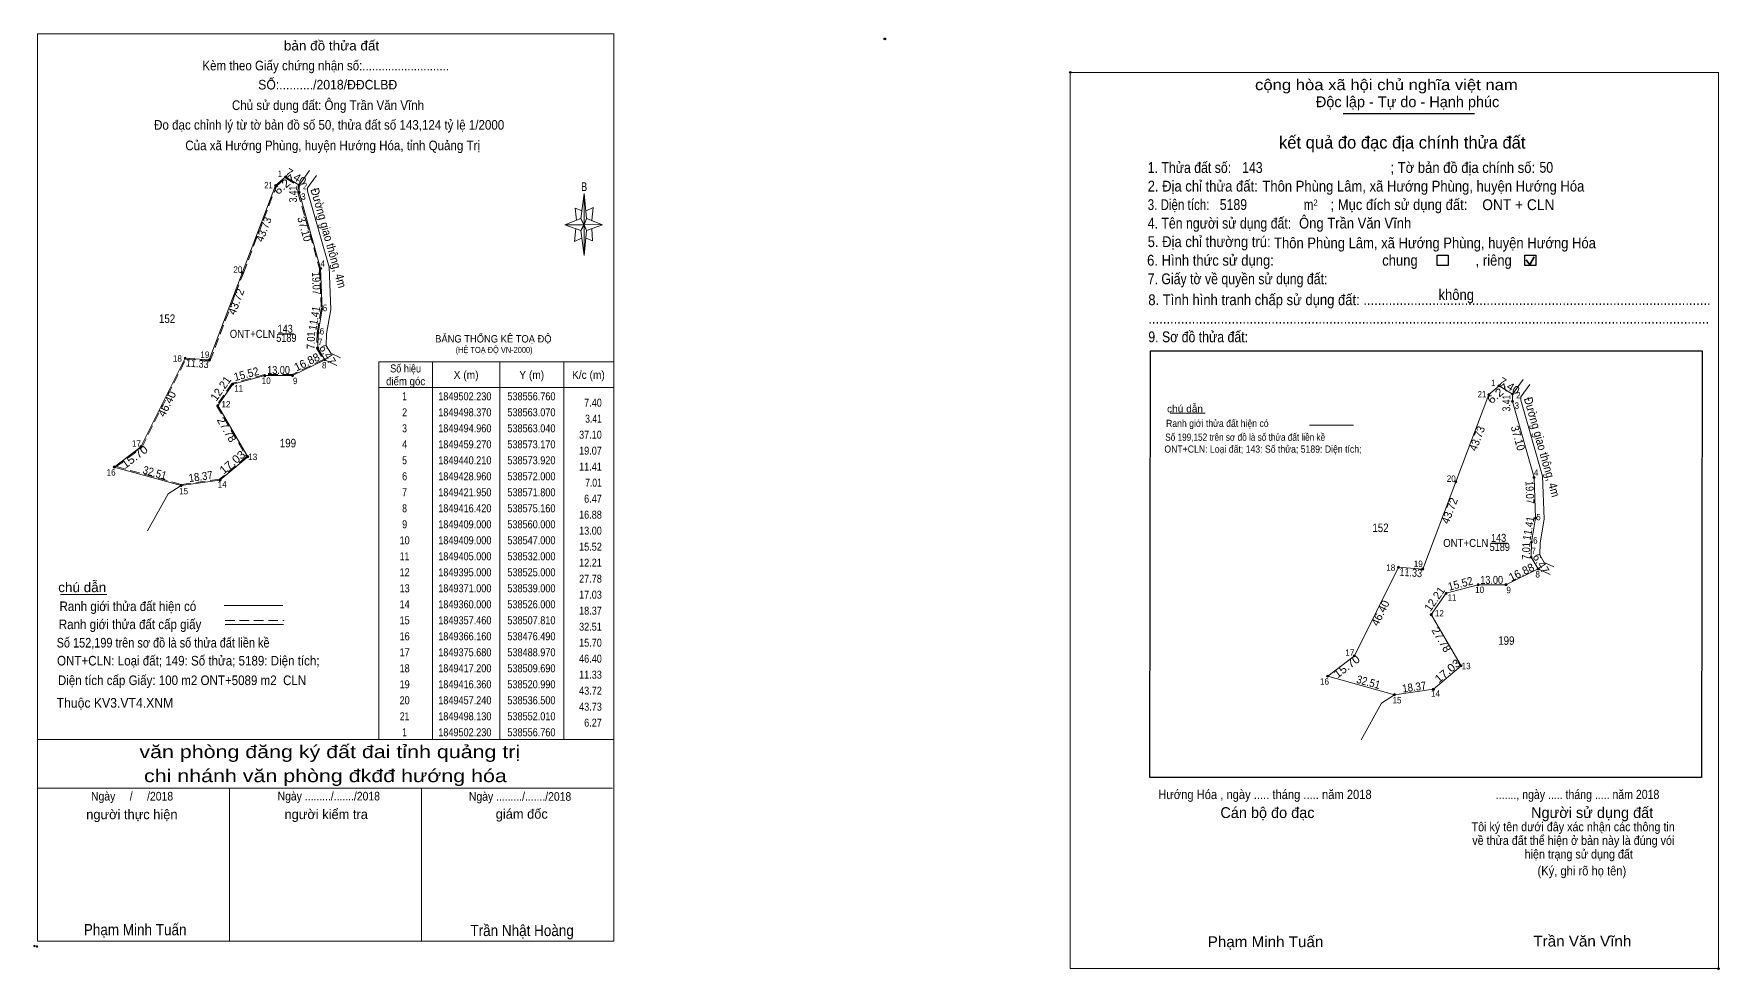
# Model space of a CAD drawing. Header units: metres. Extents: x 537124 to 538695, y 1849018 to 1849582.
# Drawn here: x 537124 to 537914, y 1849018 to 1849457 of the extents above; entities that cross this region are included whole.
import ezdxf
from ezdxf.enums import TextEntityAlignment as Align

# ---------------------------------------------------------------- set-up
doc = ezdxf.new("R2010")
doc.units = ezdxf.units.M
doc.header["$LTSCALE"] = 1.5
doc.header["$PDMODE"] = 32
doc.header["$PDSIZE"] = 0.75
doc.linetypes.add('MEDIUM_DASHED', pattern=[4.5, 3, -1.5])
for name, color, linetype, lineweight in [('1', 7, 'MEDIUM_DASHED', 13), ('10', 7, 'Continuous', 13), ('13', 7, 'Continuous', 13), ('17', 7, 'Continuous', 13), ('2', 7, 'Continuous', 25), ('22', 7, 'Continuous', 13), ('5', 7, 'Continuous', 13), ('52', 7, 'Continuous', 13), ('6', 7, 'Continuous', 13), ('63', 7, 'Continuous', 13)]:
    doc.layers.add(name, color=color, linetype=linetype, lineweight=lineweight)
doc.layers.add('7', color=7, linetype='Continuous')

msp = doc.modelspace()

# ---------------------------------------------------------------- hatches: boundary and pattern name
at = {"layer": '13'}
for points in [[(537242.831, 1849389.682, 1), (537241.831, 1849389.682, 1)], [(537238.081, 1849385.582, 1), (537237.081, 1849385.582, 1)], [(537249.111, 1849382.412, 1), (537248.111, 1849382.412, 1)], [(537249.141, 1849385.822, 1), (537248.141, 1849385.822, 1)], [(537222.571, 1849344.692, 1), (537221.571, 1849344.692, 1)], [(537259.241, 1849346.722, 1), (537258.241, 1849346.722, 1)], [(537259.991, 1849327.662, 1), (537258.991, 1849327.662, 1)], [(537258.071, 1849316.412, 1), (537257.071, 1849316.412, 1)], [(537257.871, 1849309.402, 1), (537256.871, 1849309.402, 1)], [(537195.761, 1849304.652, 1), (537194.761, 1849304.652, 1)], [(537207.061, 1849303.812, 1), (537206.061, 1849303.812, 1)], [(537261.231, 1849303.872, 1), (537260.231, 1849303.872, 1)], [(537218.071, 1849292.452, 1), (537217.071, 1849292.452, 1)], [(537233.071, 1849296.452, 1), (537232.071, 1849296.452, 1)], [(537246.071, 1849296.452, 1), (537245.071, 1849296.452, 1)], [(537806.665, 1849287.564, 1), (537805.665, 1849287.564, 1)], [(537811.415, 1849291.664, 1), (537810.415, 1849291.664, 1)], [(537817.695, 1849284.394, 1), (537816.695, 1849284.394, 1)], [(537817.725, 1849287.804, 1), (537816.725, 1849287.804, 1)], [(537211.071, 1849282.452, 1), (537210.071, 1849282.452, 1)], [(537175.041, 1849263.132, 1), (537174.041, 1849263.132, 1)], [(537162.561, 1849253.612, 1), (537161.561, 1849253.612, 1)], [(537225.071, 1849258.452, 1), (537224.071, 1849258.452, 1)], [(537193.881, 1849244.912, 1), (537192.881, 1849244.912, 1)], [(537212.071, 1849247.452, 1), (537211.071, 1849247.452, 1)], [(537791.155, 1849246.674, 1), (537790.155, 1849246.674, 1)], [(537827.825, 1849248.704, 1), (537826.825, 1849248.704, 1)], [(537828.575, 1849229.644, 1), (537827.575, 1849229.644, 1)], [(537826.655, 1849218.394, 1), (537825.655, 1849218.394, 1)], [(537764.345, 1849206.634, 1), (537763.345, 1849206.634, 1)], [(537775.645, 1849205.794, 1), (537774.645, 1849205.794, 1)], [(537826.455, 1849211.384, 1), (537825.455, 1849211.384, 1)], [(537829.815, 1849205.854, 1), (537828.815, 1849205.854, 1)], [(537801.655, 1849198.434, 1), (537800.655, 1849198.434, 1)], [(537814.655, 1849198.434, 1), (537813.655, 1849198.434, 1)], [(537786.655, 1849194.434, 1), (537785.655, 1849194.434, 1)], [(537779.655, 1849184.434, 1), (537778.655, 1849184.434, 1)], [(537743.625, 1849165.114, 1), (537742.625, 1849165.114, 1)], [(537793.655, 1849160.434, 1), (537792.655, 1849160.434, 1)], [(537731.145, 1849155.594, 1), (537730.145, 1849155.594, 1)], [(537762.465, 1849146.894, 1), (537761.465, 1849146.894, 1)], [(537780.655, 1849149.434, 1), (537779.655, 1849149.434, 1)]]:
    msp.add_hatch(color=256, dxfattribs=at).paths.add_polyline_path(points)

# ---------------------------------------------------------------- linework, layer by layer
at = {"layer": '1'}
msp.add_lwpolyline([(537242.38, 1849389.06), (537248.14, 1849385.54), (537248.11, 1849382.34), (537258.24, 1849346.64), (537258.99, 1849327.69), (537257.07, 1849316.46), (537256.87, 1849309.27), (537260.02, 1849304.08), (537245.45, 1849296.95), (537232.5, 1849296.95), (537217.26, 1849292.89), (537209.98, 1849282.47), (537223.93, 1849258.56), (537211.36, 1849247.93), (537193.41, 1849245.42), (537163.16, 1849253.82), (537174.94, 1849262.8), (537195.56, 1849304.13), (537206.9, 1849303.28), (537222.54, 1849344.51), (537238, 1849385.28)], close=True, dxfattribs=at)
at = {"layer": '10'}
for points in [[(537237.58, 1849385.58), (537242.33, 1849389.68), (537248.64, 1849385.82)], [(537806.16, 1849287.56), (537810.91, 1849291.66), (537817.22, 1849287.8)]]:
    msp.add_lwpolyline(points, dxfattribs=at)
at = {"layer": '13', "lineweight": 25}
for p, q in [((537238.79, 1849316), (537246.26, 1849316)), ((537807.37, 1849217.98), (537814.84, 1849217.98))]:
    msp.add_line(p, q, dxfattribs=at)
at = {"layer": '13'}
for centre in [(537242.331, 1849389.682), (537237.581, 1849385.582), (537248.611, 1849382.412), (537248.641, 1849385.822), (537222.071, 1849344.692), (537258.741, 1849346.722), (537259.491, 1849327.662), (537257.571, 1849316.412), (537257.371, 1849309.402), (537195.261, 1849304.652), (537206.561, 1849303.812), (537260.731, 1849303.872), (537217.571, 1849292.452), (537232.571, 1849296.452), (537245.571, 1849296.452), (537806.165, 1849287.564), (537810.915, 1849291.664), (537817.195, 1849284.394), (537817.225, 1849287.804), (537210.571, 1849282.452), (537174.541, 1849263.132), (537162.061, 1849253.612), (537224.571, 1849258.452), (537193.381, 1849244.912), (537211.571, 1849247.452), (537790.655, 1849246.674), (537827.325, 1849248.704), (537828.075, 1849229.644), (537826.155, 1849218.394), (537763.845, 1849206.634), (537775.145, 1849205.794), (537825.955, 1849211.384), (537829.315, 1849205.854), (537801.155, 1849198.434), (537814.155, 1849198.434), (537786.155, 1849194.434), (537779.155, 1849184.434), (537743.125, 1849165.114), (537793.155, 1849160.434), (537730.645, 1849155.594), (537761.965, 1849146.894), (537780.155, 1849149.434)]:
    msp.add_circle(centre, 0.5, dxfattribs=at)
at = {"layer": '17'}
for p, q in [((537656.87, 1849278.84), (537673.15, 1849278.84)), ((537136.77, 1849193.87), (537158.49, 1849193.87))]:
    msp.add_line(p, q, dxfattribs=at)
at = {"layer": '2'}
for p, q in [((537737.93, 1849419.37), (537799.36, 1849419.37)), ((537647.53, 1849308.14), (537906.14, 1849308.14)), ((537906.14, 1849308.14), (537905.85, 1849108.02))]:
    msp.add_line(p, q, dxfattribs=at)
at = {"layer": '2', "lineweight": 35}
for p, q in [((537823.61, 1849350.7), (537825.34, 1849348.45)), ((537825.34, 1849348.45), (537827.44, 1849352.22))]:
    msp.add_line(p, q, dxfattribs=at)
at = {"layer": '2', "lineweight": 13}
msp.add_lwpolyline([(537609.99, 1849438.64), (537913.76, 1849438.64), (537913.76, 1849018.49), (537609.99, 1849018.49)], close=True, dxfattribs=at)
at = {"layer": '2'}
for points in [[(537781.89, 1849352.94), (537787.11, 1849352.94), (537787.11, 1849348.08), (537781.89, 1849348.08)], [(537822.93, 1849352.94), (537828.15, 1849352.94), (537828.15, 1849348.08), (537822.93, 1849348.08)]]:
    msp.add_lwpolyline(points, close=True, dxfattribs=at)
msp.add_lwpolyline([(537905.85, 1849108.02), (537647.24, 1849108.02), (537647.53, 1849308.14)], dxfattribs=at)
for p in [(537609.99, 1849438.64), (537913.75, 1849018.49)]:
    msp.add_point(p, dxfattribs=at)
at = {"layer": '22'}
for points in [[(537253.58, 1849392.61), (537248.64, 1849385.82), (537248.61, 1849382.41), (537258.74, 1849346.72), (537259.49, 1849327.66), (537257.57, 1849316.41), (537257.37, 1849309.4), (537260.73, 1849303.87), (537266.3, 1849301.2)], [(537256.81, 1849390.26), (537252.63, 1849384.5), (537252.61, 1849382.95), (537262.72, 1849347.35), (537263.5, 1849327.4), (537261.56, 1849316.01), (537261.4, 1849310.47), (537263.53, 1849306.96), (537268.03, 1849304.81)], [(537822.16, 1849294.59), (537817.22, 1849287.8), (537817.19, 1849284.39), (537827.32, 1849248.7), (537828.07, 1849229.64), (537826.15, 1849218.39), (537825.95, 1849211.38), (537829.31, 1849205.85), (537834.88, 1849203.18)], [(537825.39, 1849292.24), (537821.21, 1849286.48), (537821.19, 1849284.93), (537831.3, 1849249.33), (537832.08, 1849229.38), (537830.14, 1849217.99), (537829.98, 1849212.45), (537832.11, 1849208.94), (537836.61, 1849206.79)]]:
    msp.add_lwpolyline(points, dxfattribs=at)
at = {"layer": '5'}
for p, q in [((537380.69, 1849370.18), (537382.19, 1849381.88)), ((537380.69, 1849364.48), (537373.19, 1849367.18)), ((537383.39, 1849364.48), (537382.19, 1849352.78)), ((537383.39, 1849370.18), (537390.89, 1849367.18)), ((537385.79, 1849365.38), (537386.09, 1849359.68)), ((537386.09, 1849359.68), (537383.09, 1849360.88)), ((537126.08, 1849125.86), (537396.08, 1849125.86)), ((537126.08, 1849103.06), (537395.48, 1849103.06)), ((537126.08, 1849103.06), (537395.48, 1849103.06)), ((537126.08, 1849103.06), (537395.48, 1849103.06)), ((537216.08, 1849031.36), (537216.08, 1849103.06)), ((537306.08, 1849031.36), (537306.08, 1849103.06))]:
    msp.add_line(p, q, dxfattribs=at)
for points in [[(537126.08, 1849456.76), (537396.08, 1849456.76), (537396.08, 1849031.36), (537126.08, 1849031.36)], [(537382.19, 1849381.88), (537383.39, 1849370.18), (537382.19, 1849367.18)], [(537382.19, 1849367.18), (537373.19, 1849367.18), (537380.69, 1849370.18), (537383.39, 1849364.48), (537390.89, 1849367.18), (537382.19, 1849367.48)], [(537382.19, 1849367.18), (537382.19, 1849352.78), (537380.69, 1849364.48)]]:
    msp.add_lwpolyline(points, close=True, dxfattribs=at)
for points in [[(537381.29, 1849373.78), (537377.99, 1849374.98), (537378.59, 1849369.28)], [(537383.09, 1849373.78), (537386.39, 1849375.28), (537385.79, 1849369.28)], [(537382.19, 1849367.18), (537380.69, 1849370.18), (537373.19, 1849367.18)], [(537378.29, 1849365.38), (537377.69, 1849359.38), (537380.99, 1849360.88)], [(537382.19, 1849367.18), (537383.39, 1849364.48), (537390.89, 1849367.18)], [(537396.08, 1849031.36), (537126.08, 1849031.36), (537126.08, 1849103.06)]]:
    msp.add_lwpolyline(points, dxfattribs=at)
for p in [(537124.67, 1849029.05), (537125.87, 1849028.84)]:
    msp.add_point(p, dxfattribs=at)
at = {"layer": '52'}
for points in [[(537193.38, 1849244.91), (537162.06, 1849253.61), (537174.54, 1849263.13), (537195.26, 1849304.65), (537206.56, 1849303.81), (537237.58, 1849385.58)], [(537260.73, 1849303.87), (537245.57, 1849296.45), (537232.57, 1849296.45), (537217.57, 1849292.45), (537210.57, 1849282.45), (537224.57, 1849258.45), (537211.57, 1849247.45), (537193.38, 1849244.91)], [(537761.96, 1849146.89), (537730.64, 1849155.59), (537743.12, 1849165.11), (537763.84, 1849206.63), (537775.14, 1849205.79), (537806.16, 1849287.56)], [(537193.38, 1849244.91), (537187.25, 1849240.99), (537177.67, 1849223.78)], [(537829.31, 1849205.85), (537814.15, 1849198.43), (537801.15, 1849198.43), (537786.15, 1849194.43), (537779.15, 1849184.43), (537793.15, 1849160.43), (537780.15, 1849149.43), (537761.96, 1849146.89)], [(537761.96, 1849146.89), (537755.83, 1849142.97), (537746.25, 1849125.76)]]:
    msp.add_lwpolyline(points, dxfattribs=at)
at = {"layer": '6'}
for p, q in [((537722.16, 1849273.3), (537742.73, 1849273.3)), ((537213.57, 1849188.65), (537240.99, 1849188.65)), ((537213.99, 1849179.86), (537241.41, 1849179.86))]:
    msp.add_line(p, q, dxfattribs=at)
at = {"layer": '6', "linetype": 'MEDIUM_DASHED'}
msp.add_line((537213.99, 1849181.72), (537241.59, 1849181.72), dxfattribs=at)
at = {"layer": '63'}
for p, q in [((537311.18, 1849302.86), (537311.18, 1849125.86)), ((537342.68, 1849302.86), (537342.68, 1849125.86)), ((537372.68, 1849302.86), (537372.68, 1849125.86)), ((537285.98, 1849290.86), (537396.08, 1849290.86))]:
    msp.add_line(p, q, dxfattribs=at)
msp.add_lwpolyline([(537285.98, 1849302.86), (537396.08, 1849302.86), (537396.08, 1849125.86), (537285.98, 1849125.86)], close=True, dxfattribs=at)
at = {"layer": '7'}
msp.add_point((537523.09, 1849454.33), dxfattribs=at)

# ---------------------------------------------------------------- texts
at = {"layer": '1', "width": 0.85}
for p in [(537242.68, 1849312.29), (537811.26, 1849214.27)]:
    msp.add_text('5189', height=3.75, dxfattribs=at).set_placement(p, align=Align.CENTER)
at = {"layer": '1'}
for s, height, width, p in [('BẢNG THỐNG KÊ TOẠ ĐỘ ', 3.45, 0.95, (537312.41, 1849312)), ('(HỆ TOẠ ĐỘ VN-2000)', 2.79, 0.9, (537322.01, 1849307.14))]:
    msp.add_text(s, height=height, dxfattribs=dict(at, width=width)).set_placement(p)
at = {"layer": '10', "width": 0.85}
for s, p in [('152', (537186.795, 1849321.14)), ('199', (537243.43, 1849262.85)), ('152', (537755.375, 1849223.12)), ('199', (537814.35, 1849170.27))]:
    msp.add_text(s, height=4, dxfattribs=at).set_placement(p, align=Align.CENTER)
at = {"layer": '13', "width": 0.9}
for p in [(537260.531, 1849360.461), (537829.111, 1849262.441)]:
    msp.add_text('Đường giao thông, 4m', height=4, rotation=285.854, dxfattribs=at).set_placement(p, align=Align.CENTER)
for p in [(537238.6, 1849314.18), (537807.18, 1849216.16)]:
    msp.add_text('ONT+CLN ', height=3.75, dxfattribs=at).set_placement(p, align=Align.RIGHT)
at = {"layer": '13', "width": 0.85}
for p in [(537242.135, 1849316.56), (537810.715, 1849218.54)]:
    msp.add_text('143', height=3.75, dxfattribs=at).set_placement(p, align=Align.CENTER)
at = {"layer": '2'}
for s, height, width, p in [('cộng hòa xã hội chủ nghĩa việt nam', 5.07, 1.15, (537696.6, 1849430.3)), ('1. Thửa đất số:', 5.07, 0.85, (537646.29, 1849391.48)), ('143', 5.07, 0.85, (537690.52, 1849391.48)), ('; Tờ bản đồ địa chính số:', 5.07, 0.9, (537760.05, 1849391.48)), ('50', 5.07, 0.85, (537829.85, 1849391.55)), ('2. Địa chỉ thửa đất:', 5.07, 0.9, (537646.29, 1849382.78)), ('Thôn Phùng Lâm, xã Hướng Phùng, huyện Hướng Hóa', 5.07, 0.9, (537700.04, 1849382.78)), ('3. Diện tích:', 5.07, 0.8, (537646.29, 1849374.09)), ('5189', 5.07, 0.85, (537680.04, 1849374.14)), ('2', 2.897, 0.8, (537723.95, 1849376.12)), ('; Mục đích sử dụng đất:', 5.07, 0.9, (537731.96, 1849374.09)), ('ONT + CLN', 5.071, 0.95, (537803.06, 1849374.06)), ('Ông Trần Văn Vĩnh', 5.07, 0.9, (537717.2, 1849365.44)), ('m', 5.07, 0.8, (537719.39, 1849374.09)), ('4. Tên người sử dụng đất:', 5.07, 0.85, (537646.29, 1849365.41)), ('5. Địa chỉ thường trú:', 5.07, 0.9, (537646.29, 1849356.71)), ('Thôn Phùng Lâm, xã Hướng Phùng, huyện Hướng Hóa', 5.07, 0.9, (537705.48, 1849356.14)), ('6. Hình thức sử dụng:', 5.07, 0.9, (537646.01, 1849348.01)), ('chung                , riêng', 5.07, 0.9, (537756.18, 1849348.01)), ('7. Giấy tờ về quyền sử dụng đất:', 5.07, 0.85, (537646.29, 1849339.32)), ('8. Tình hình tranh chấp sử dụng đất: ................................................................................................', 5.07, 0.9, (537646.58, 1849329.5)), ('không', 5.071, 0.9, (537782.56, 1849331.9)), ('9. Sơ đồ thửa đất:', 5.07, 0.85, (537646.58, 1849312.12)), ('...........................................................................................................................................................', 5.07, 0.9, (537646.58, 1849320.81)), ('Hướng Hóa , ngày ..... tháng ..... năm 2018', 4.346, 0.9, (537651.26, 1849097.96)), ('......., ngày ..... tháng ..... năm 2018', 4.346, 0.85, (537809.42, 1849097.96)), ('(Ký, ghi rõ họ tên)', 4.346, 0.9, (537828.95, 1849062.17)), ('Phạm Minh Tuấn', 5.07, 1.05, (537674.4, 1849028.55)), ('Trần Văn Vĩnh', 5.07, 1.05, (537826.99, 1849028.85))]:
    msp.add_text(s, height=height, dxfattribs=dict(at, width=width)).set_placement(p)
for s, height, p in [('Độc lập - Tự do - Hạnh phúc', 5.07, (537725.1, 1849422.3)), ('Người sử dụng đất', 5.07, (537825.93, 1849089.08)), ('Cán bộ đo đạc', 5.071, (537680.34, 1849089.08))]:
    msp.add_text(s, height=height, dxfattribs=at).set_placement(p)
for s, height, p in [('kết quả đo đạc địa chính thửa đất', 5.795, (537765.555, 1849402.92)), ('.', 1.449, (537913.717, 1849017.69))]:
    msp.add_text(s, height=height, dxfattribs=at).set_placement(p, align=Align.CENTER)
at = {"layer": '2', "width": 0.9}
for s, p in [('Tôi ký tên dưới đây xác nhận các thông tin', (537845.65, 1849082.88)), ('về thửa đất thể hiện ở bản này là đúng vói', (537845.73, 1849076.48)), ('hiện trạng sử dụng đất', (537848.265, 1849070.07))]:
    msp.add_text(s, height=4.189, dxfattribs=at).set_placement(p, align=Align.CENTER)
at = {"layer": '5'}
for s, height, width, p in [('bản đồ thửa đất', 4.5, 1.05, (537263.85, 1849448.91)), ('Kèm theo Giấy chứng nhận số:...........................', 4.5, 0.9, (537261.1, 1849439.58)), ('SỐ:........../2018/ĐĐCLBĐ', 4.5, 0.95, (537262.055, 1849430.61)), ('Chủ sử dụng đất: Ông Trần Văn Vĩnh', 4.5, 0.9, (537262.2, 1849420.98)), ('Đo đạc chỉnh lý từ tờ bản đồ số 50, thửa đất số 143,124 tỷ lệ 1/2000 ', 4.5, 0.9, (537263.49, 1849411.77)), ('Của xã Hướng Phùng, huyện Hướng Hóa, tỉnh Quảng Trị', 4.5, 0.9, (537264.385, 1849402.14)), ('B', 4.133, 0.75, (537382.23, 1849382.97)), ('văn phòng đăng ký đất đai tỉnh quảng trị', 6, 1.25, (537263.03, 1849117.17)), ('chi nhánh văn phòng đkđđ hướng hóa', 6, 1.25, (537260.975, 1849105.89)), ('Ngày     /     /2018', 4.05, 0.9, (537170.38, 1849097.28)), ('Ngày ........./......./2018', 4.05, 0.9, (537262.56, 1849097.31)), ('Ngày ........./......./2018', 4.05, 0.9, (537352.2, 1849097.16)), ('Phạm Minh Tuấn', 5.25, 0.9, (537171.84, 1849034.13)), ('Trần Nhật Hoàng', 5.25, 0.9, (537353.16, 1849033.74))]:
    msp.add_text(s, height=height, dxfattribs=dict(at, width=width)).set_placement(p, align=Align.CENTER)
for s, p in [('người thực hiện', (537170.3, 1849088.52)), ('người kiểm tra', (537261.35, 1849088.58)), ('giám đốc', (537352.99, 1849088.76))]:
    msp.add_text(s, height=4.5, dxfattribs=at).set_placement(p, align=Align.CENTER)
at = {"layer": '6'}
for s, height, width, p in [('chú dẫn', 3.375, 1.05, (537655.36, 1849279.25)), ('Số 199,152 trên sơ đồ là số thửa đất liền kề', 3.38, 0.85, (537654.51, 1849265.92)), ('Ranh giới thửa đất hiện có ', 3.375, 0.9, (537654.88, 1849272.4)), ('ONT+CLN: Loại đất; 143: Số thửa; 5189: Diện tích;', 3.38, 0.9, (537654.1, 1849260.35)), ('chú dẫn', 4.5, 1.05, (537135.77, 1849194.98)), ('Ranh giới thửa đất hiện có ', 4.5, 0.9, (537136.37, 1849186.1)), ('Ranh giới thửa đất cấp giấy', 4.5, 0.9, (537136.05, 1849177.64)), ('Số 152,199 trên sơ đồ là số thửa đất liền kề', 4.5, 0.85, (537135.04, 1849169.01)), ('ONT+CLN: Loại đất; 149: Số thửa; 5189: Diện tích;', 4.5, 0.9, (537135.24, 1849160.58)), ('Diện tích cấp Giấy: 100 m2 ONT+5089 m2  CLN', 4.5, 0.9, (537135.64, 1849151.4)), ('Thuộc KV3.VT4.XNM', 4.5, 0.95, (537135.04, 1849140.81))]:
    msp.add_text(s, height=height, dxfattribs=dict(at, width=width)).set_placement(p)
at = {"layer": '63'}
for s, height, width, p in [(' 21', 3, 0.9, (537236.34, 1849384.25)), (' 1', 3, 0.9, (537240.67, 1849389.6)), (' 3', 3, 0.95, (537251.71, 1849378.91)), (' 2', 3, 0.9, (537252.45, 1849383.84)), (' 20', 3, 0.95, (537222.07, 1849344.69)), (' 4', 3, 0.95, (537260.81, 1849347.56)), (' 5', 3, 0.9, (537261.82, 1849326.68)), (' 6', 3, 0.95, (537260.41, 1849315.76)), (' 7', 3, 0.95, (537259.6, 1849310.79)), (' 18', 3, 0.95, (537193.73, 1849302.99)), (' 19', 3, 0.95, (537206.62, 1849304.78)), (' 8', 3, 0.95, (537261.5, 1849299.85)), (' 10', 3, 0.95, (537235.35, 1849292.59)), (' 9', 3, 0.95, (537247.9, 1849292.49)), (' 1', 3, 0.9, (537809.25, 1849291.58)), (' 12', 3, 0.95, (537216.49, 1849281.57)), (' 11', 3, 0.9, (537222.32, 1849289.01)), ('7.40', 3.75, 0.85, (537390.51, 1849281.9)), (' 21', 3, 0.9, (537804.92, 1849286.23)), (' 2', 3, 0.9, (537821.03, 1849285.82)), ('3.41', 3.75, 0.8, (537390.51, 1849274.4)), (' 3', 3, 0.95, (537820.29, 1849280.89)), ('37.10', 3.75, 0.85, (537390.51, 1849266.9)), (' 17', 3, 0.95, (537174.54, 1849263.13)), ('19.07', 3.75, 0.85, (537390.51, 1849259.4)), (' 13', 3, 0.95, (537229.03, 1849256.86)), ('11.41', 3.75, 0.85, (537390.51, 1849251.9)), (' 16', 3, 0.95, (537162.67, 1849249.62)), (' 14', 3, 0.95, (537214.71, 1849244)), ('7.01', 3.75, 0.8, (537390.51, 1849244.4)), (' 20', 3, 0.95, (537790.65, 1849246.67)), (' 4', 3, 0.95, (537829.39, 1849249.54)), (' 15', 3, 0.95, (537196.64, 1849240.82)), ('6.47', 3.75, 0.85, (537390.51, 1849236.9)), ('16.88', 3.75, 0.85, (537390.51, 1849229.4)), (' 5', 3, 0.9, (537830.4, 1849228.66)), ('13.00', 3.75, 0.85, (537390.51, 1849221.9)), ('15.52', 3.75, 0.85, (537390.51, 1849214.4)), (' 7', 3, 0.95, (537828.18, 1849212.77)), (' 6', 3, 0.95, (537828.99, 1849217.74)), ('12.21', 3.75, 0.85, (537390.51, 1849206.9)), (' 18', 3, 0.95, (537762.31, 1849204.97)), (' 19', 3, 0.95, (537775.2, 1849206.76)), ('27.78', 3.75, 0.85, (537390.51, 1849199.4)), (' 10', 3, 0.95, (537803.93, 1849194.57)), (' 9', 3, 0.95, (537816.48, 1849194.47)), (' 8', 3, 0.95, (537830.08, 1849201.83)), ('17.03', 3.75, 0.85, (537390.51, 1849191.9)), (' 11', 3, 0.9, (537790.9, 1849190.99)), ('18.37', 3.75, 0.85, (537390.51, 1849184.4)), (' 12', 3, 0.95, (537785.07, 1849183.55)), ('32.51', 3.75, 0.85, (537390.51, 1849176.9)), ('15.70', 3.75, 0.85, (537390.51, 1849169.4)), (' 17', 3, 0.95, (537743.12, 1849165.11)), ('46.40', 3.75, 0.85, (537390.51, 1849161.9)), ('11.33', 3.75, 0.85, (537390.51, 1849154.4)), (' 13', 3, 0.95, (537797.61, 1849158.84)), ('43.72', 3.75, 0.85, (537390.51, 1849146.9)), (' 16', 3, 0.95, (537731.25, 1849151.6)), ('43.73', 3.75, 0.85, (537390.51, 1849139.4)), (' 15', 3, 0.95, (537765.22, 1849142.8)), (' 14', 3, 0.95, (537783.29, 1849145.98)), ('6.27', 3.75, 0.85, (537390.51, 1849131.9))]:
    msp.add_text(s, height=height, dxfattribs=dict(at, width=width)).set_placement(p, align=Align.RIGHT)
for s, rotation, width, p in [('6.27', 40.799, 1.15, (537243.04, 1849384.662)), ('7.40', 328.545, 1.05, (537246.162, 1849388.127)), ('3.41', 89.496, 0.8, (537247.665, 1849381.579)), ('43.73', 69.228, 0.95, (537233.769, 1849364.365)), ('37.10', 285.846, 0.95, (537249.404, 1849364.702)), ('19.07', 272.253, 0.85, (537254.915, 1849339.634)), ('11.41', 80.315, 0.9, (537257.646, 1849323.055)), ('7.01', 88.366, 0.85, (537256.076, 1849312.957)), ('11.33', 355.749, 0.85, (537200.841, 1849300.333)), ('15.52', 14.931, 0.95, (537224.412, 1849295.421)), ('6.27', 40.799, 1.15, (537811.62, 1849286.642)), ('7.40', 328.545, 1.05, (537814.742, 1849290.107)), ('3.41', 89.496, 0.8, (537816.245, 1849283.559)), ('43.73', 69.228, 0.95, (537802.349, 1849266.345)), ('37.10', 285.846, 0.95, (537817.984, 1849266.682)), ('15.70', 37.337, 1.1, (537172.698, 1849256.899)), ('17.03', 40.236, 1.1, (537218.564, 1849254.449)), ('32.51', 344.476, 0.9, (537180.518, 1849249.146)), ('18.37', 7.949, 0.9, (537202.791, 1849247.321)), ('19.07', 272.253, 0.85, (537823.495, 1849241.614)), ('11.41', 80.315, 0.9, (537826.606, 1849224.575)), ('7.01', 88.366, 0.85, (537825.496, 1849214.217)), ('11.33', 355.749, 0.85, (537769.421, 1849202.313)), ('15.52', 14.931, 0.95, (537793.312, 1849197.141)), ('15.70', 37.337, 1.1, (537740.688, 1849158.619)), ('17.03', 40.236, 1.1, (537787.984, 1849156.619)), ('32.51', 344.476, 0.9, (537749.218, 1849150.996)), ('18.37', 7.949, 0.9, (537771.431, 1849148.651))]:
    msp.add_text(s, height=3.75, rotation=rotation, dxfattribs=dict(at, width=width)).set_placement(p, align=Align.CENTER)
for s, rotation, p in [('43.72', 69.223, (537220.903, 1849330.485)), ('6.47', 301.283, (537260.41, 1849305.364)), ('16.88', 26.079, (537253.101, 1849301.171)), ('12.21', 55.008, (537213.469, 1849289.37)), ('46.40', 63.479, (537188.413, 1849282.378)), ('27.78', 300.256, (537213.134, 1849270.215)), ('43.72', 69.223, (537789.483, 1849232.465)), ('16.88', 26.079, (537822.261, 1849202.631)), ('6.47', 301.283, (537828.99, 1849207.344)), ('46.40', 63.479, (537756.993, 1849184.358)), ('12.21', 55.008, (537782.299, 1849190.7)), ('27.78', 300.256, (537782.294, 1849171.735))]:
    msp.add_text(s, height=3.75, rotation=rotation, dxfattribs=at).set_placement(p, align=Align.CENTER)
for s, width, p in [('13.00', 0.85, (537239.025, 1849297.25)), ('Số hiệu', 0.85, (537298.56, 1849297.95)), ('điểm góc', 0.9, (537298.565, 1849291.95)), ('X (m)', 0.95, (537326.915, 1849294.95)), ('Y (m)', 0.95, (537357.66, 1849294.95)), ('K/c (m)', 0.95, (537384.21, 1849294.95)), (' 1', 0.75, (537297.51, 1849284.9)), ('1849502.230', 0.85, (537326.31, 1849284.9)), ('538556.760', 0.85, (537357.51, 1849284.9)), (' 2', 0.85, (537297.51, 1849277.4)), ('1849498.370', 0.85, (537326.31, 1849277.4)), ('538563.070', 0.85, (537357.51, 1849277.4)), (' 3', 0.8, (537297.515, 1849269.9)), ('1849494.960', 0.85, (537326.31, 1849269.9)), ('538563.040', 0.85, (537357.51, 1849269.9)), (' 4', 0.85, (537297.51, 1849262.4)), ('1849459.270', 0.85, (537326.31, 1849262.4)), ('538573.170', 0.85, (537357.51, 1849262.4)), (' 5', 0.8, (537297.505, 1849254.9)), ('1849440.210', 0.85, (537326.31, 1849254.9)), ('538573.920', 0.85, (537357.51, 1849254.9)), (' 6', 0.85, (537297.51, 1849247.4)), ('1849428.960', 0.85, (537326.31, 1849247.4)), ('538572.000', 0.85, (537357.51, 1849247.4)), (' 7', 0.8, (537297.51, 1849239.9)), ('1849421.950', 0.85, (537326.31, 1849239.9)), ('538571.800', 0.85, (537357.51, 1849239.9)), (' 8', 0.8, (537297.51, 1849232.4)), ('1849416.420', 0.85, (537326.31, 1849232.4)), ('538575.160', 0.85, (537357.51, 1849232.4)), (' 10', 0.85, (537297.51, 1849217.4)), (' 9', 0.85, (537297.51, 1849224.9)), ('1849409.000', 0.85, (537326.31, 1849224.9)), ('1849409.000', 0.85, (537326.31, 1849217.4)), ('538560.000', 0.85, (537357.51, 1849224.9)), ('538547.000', 0.85, (537357.51, 1849217.4)), (' 11', 0.8, (537297.51, 1849209.9)), ('1849405.000', 0.85, (537326.31, 1849209.9)), ('538532.000', 0.85, (537357.51, 1849209.9)), (' 12', 0.85, (537297.51, 1849202.4)), ('1849395.000', 0.85, (537326.31, 1849202.4)), ('538525.000', 0.85, (537357.51, 1849202.4)), (' 13', 0.85, (537297.505, 1849194.9)), ('1849371.000', 0.85, (537326.31, 1849194.9)), ('538539.000', 0.85, (537357.51, 1849194.9)), ('13.00', 0.85, (537807.465, 1849198.83)), (' 14', 0.85, (537297.51, 1849187.4)), ('1849360.000', 0.85, (537326.31, 1849187.4)), ('538526.000', 0.85, (537357.51, 1849187.4)), (' 15', 0.85, (537297.515, 1849179.9)), ('1849357.460', 0.85, (537326.31, 1849179.9)), ('538507.810', 0.85, (537357.51, 1849179.9)), (' 16', 0.85, (537297.51, 1849172.4)), ('1849366.160', 0.85, (537326.31, 1849172.4)), ('538476.490', 0.85, (537357.51, 1849172.4)), (' 17', 0.85, (537297.51, 1849164.9)), ('1849375.680', 0.85, (537326.31, 1849164.9)), ('538488.970', 0.85, (537357.51, 1849164.9)), (' 18', 0.85, (537297.51, 1849157.4)), ('1849417.200', 0.85, (537326.31, 1849157.4)), ('538509.690', 0.85, (537357.51, 1849157.4)), (' 19', 0.85, (537297.51, 1849149.9)), ('1849416.360', 0.85, (537326.31, 1849149.9)), ('538520.990', 0.85, (537357.51, 1849149.9)), (' 20', 0.85, (537297.51, 1849142.4)), ('1849457.240', 0.85, (537326.31, 1849142.4)), ('538536.500', 0.85, (537357.51, 1849142.4)), (' 21', 0.8, (537297.51, 1849134.9)), ('1849498.130', 0.85, (537326.31, 1849134.9)), ('538552.010', 0.85, (537357.51, 1849134.9)), (' 1', 0.75, (537297.51, 1849127.4)), ('1849502.230', 0.85, (537326.31, 1849127.4)), ('538556.760', 0.85, (537357.51, 1849127.4))]:
    msp.add_text(s, height=3.75, dxfattribs=dict(at, width=width)).set_placement(p, align=Align.CENTER)
at = {"layer": '7'}
msp.add_text('.', height=0.4, dxfattribs=at).set_placement((537523.084, 1849454.12), align=Align.CENTER)

doc.saveas('drawing.dxf')
